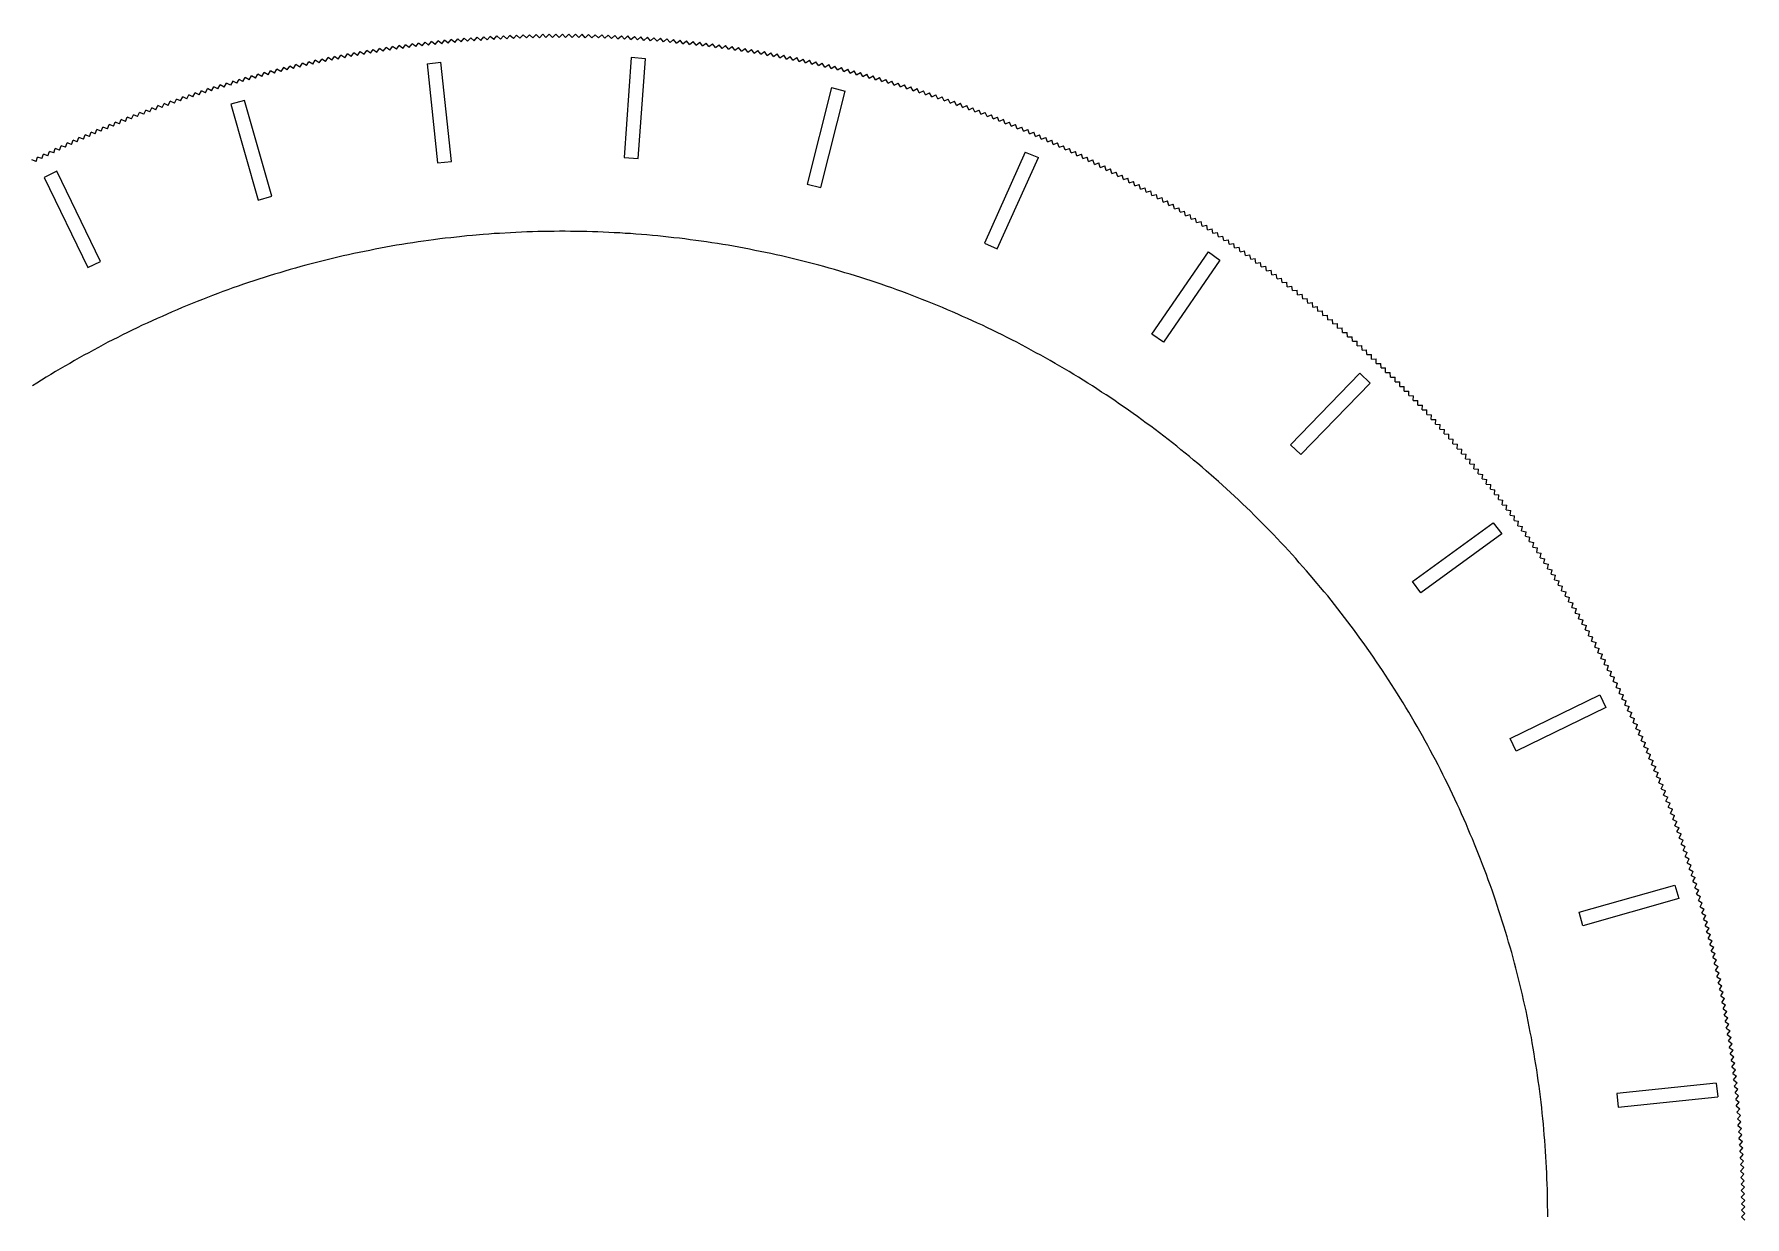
# Model space of a CAD drawing. Extents: x -761 to 761, y -265 to 265.
# Drawn here: x -80.7 to 41.1, y -180.6 to -96.4 of the extents above; entities that cross this region are included whole.
import ezdxf

# ---------------------------------------------------------------- set-up
doc = ezdxf.new("R2010")
doc.units = 0
doc.header["$MEASUREMENT"] = 0
doc.layers.get('0').update_dxf_attribs({"linetype": 'CONTINUOUS'})

msp = doc.modelspace()

# ---------------------------------------------------------------- linework, layer by layer
for p, q in [((-56.76, -97.73), (-56.57, -97.46)), ((-56.57, -97.46), (-56.31, -97.65)), ((-56.31, -97.65), (-56.11, -97.38)), ((-55.85, -97.58), (-56.11, -97.38)), ((-55.85, -97.58), (-55.65, -97.31)), ((-55.39, -97.51), (-55.65, -97.31)), ((-55.39, -97.51), (-55.19, -97.25)), ((-54.92, -97.44), (-55.19, -97.25)), ((-54.92, -97.44), (-54.73, -97.18)), ((-54.46, -97.38), (-54.73, -97.18)), ((-54.46, -97.38), (-54.26, -97.12)), ((-54, -97.32), (-54.26, -97.12)), ((-54.26, -97.12), (-54.26, -97.12)), ((-54, -97.32), (-53.8, -97.06)), ((-53.54, -97.26), (-53.8, -97.06)), ((-53.54, -97.26), (-53.34, -97)), ((-53.08, -97.2), (-53.34, -97)), ((-53.08, -97.2), (-52.87, -96.94)), ((-52.62, -97.15), (-52.87, -96.94)), ((-52.62, -97.15), (-52.41, -96.89)), ((-52.15, -97.1), (-52.41, -96.89)), ((-52.15, -97.1), (-51.95, -96.84)), ((-51.69, -97.05), (-51.95, -96.84)), ((-51.69, -97.05), (-51.48, -96.79)), ((-51.23, -97), (-51.48, -96.79)), ((-51.23, -97), (-51.02, -96.75)), ((-50.76, -96.96), (-51.02, -96.75)), ((-50.76, -96.96), (-50.55, -96.7)), ((-50.3, -96.92), (-50.55, -96.7)), ((-50.3, -96.92), (-50.09, -96.66)), ((-49.84, -96.88), (-50.09, -96.66)), ((-49.84, -96.88), (-49.62, -96.63)), ((-49.37, -96.84), (-49.62, -96.63)), ((-49.37, -96.84), (-49.16, -96.59)), ((-48.91, -96.81), (-49.16, -96.59)), ((-48.91, -96.81), (-48.69, -96.56)), ((-48.44, -96.78), (-48.69, -96.56)), ((-48.44, -96.78), (-48.23, -96.53)), ((-47.98, -96.75), (-48.23, -96.53)), ((-47.98, -96.75), (-47.76, -96.5)), ((-47.51, -96.72), (-47.76, -96.5)), ((-47.51, -96.72), (-47.29, -96.48)), ((-47.05, -96.7), (-47.29, -96.48)), ((-47.05, -96.7), (-46.83, -96.46)), ((-46.58, -96.68), (-46.83, -96.46)), ((-46.36, -96.44), (-46.58, -96.68)), ((-46.12, -96.66), (-46.36, -96.44)), ((-46.12, -96.66), (-45.89, -96.42)), ((-45.89, -96.42), (-45.65, -96.64)), ((-45.43, -96.41), (-45.65, -96.64)), ((-45.19, -96.63), (-45.43, -96.41)), ((-45.19, -96.63), (-44.96, -96.39)), ((-44.72, -96.62), (-44.96, -96.39)), ((-44.72, -96.62), (-44.49, -96.38)), ((-44.26, -96.61), (-44.49, -96.38)), ((-44.26, -96.61), (-44.03, -96.38)), ((-43.79, -96.61), (-44.03, -96.38)), ((-43.79, -96.61), (-43.56, -96.37)), ((-43.56, -96.37), (-43.33, -96.61)), ((-43.33, -96.61), (-43.09, -96.37)), ((-42.86, -96.61), (-43.09, -96.37)), ((-42.86, -96.61), (-42.63, -96.37)), ((-42.39, -96.61), (-42.63, -96.37)), ((-42.39, -96.61), (-42.16, -96.38)), ((-41.93, -96.61), (-42.16, -96.38)), ((-41.93, -96.61), (-41.69, -96.38)), ((-41.46, -96.62), (-41.69, -96.38)), ((-41.46, -96.62), (-41.23, -96.39)), ((-41, -96.63), (-41.23, -96.39)), ((-41, -96.63), (-40.76, -96.41)), ((-40.53, -96.64), (-40.76, -96.41)), ((-40.53, -96.64), (-40.29, -96.42)), ((-40.07, -96.66), (-40.29, -96.42)), ((-40.07, -96.66), (-39.83, -96.44)), ((-39.6, -96.68), (-39.83, -96.44)), ((-39.6, -96.68), (-39.36, -96.46)), ((-39.14, -96.7), (-39.36, -96.46)), ((-39.14, -96.7), (-38.89, -96.48)), ((-38.67, -96.72), (-38.89, -96.48)), ((-38.67, -96.72), (-38.43, -96.5)), ((-38.21, -96.75), (-38.43, -96.5)), ((-38.21, -96.75), (-37.96, -96.53)), ((-37.74, -96.78), (-37.96, -96.53)), ((-37.74, -96.78), (-37.5, -96.56)), ((-37.28, -96.81), (-37.5, -96.56)), ((-37.28, -96.81), (-37.03, -96.59)), ((-36.82, -96.84), (-37.03, -96.59)), ((-36.82, -96.84), (-36.57, -96.63)), ((-36.35, -96.88), (-36.57, -96.63)), ((-36.35, -96.88), (-36.1, -96.66)), ((-35.89, -96.92), (-36.1, -96.66)), ((-35.89, -96.92), (-35.64, -96.7)), ((-35.42, -96.96), (-35.64, -96.7)), ((-35.42, -96.96), (-35.17, -96.75)), ((-34.96, -97), (-35.17, -96.75)), ((-34.96, -97), (-34.71, -96.79)), ((-34.5, -97.05), (-34.71, -96.79)), ((-34.5, -97.05), (-34.24, -96.84)), ((-34.03, -97.1), (-34.24, -96.84)), ((-34.03, -97.1), (-33.78, -96.89)), ((-33.57, -97.15), (-33.78, -96.89)), ((-33.57, -97.15), (-33.31, -96.94)), ((-33.11, -97.2), (-33.31, -96.94)), ((-33.11, -97.2), (-32.85, -97)), ((-32.65, -97.26), (-32.85, -97)), ((-32.65, -97.26), (-32.39, -97.06)), ((-32.19, -97.32), (-32.39, -97.06)), ((-32.19, -97.32), (-31.92, -97.12)), ((-31.72, -97.38), (-31.92, -97.12)), ((-31.72, -97.38), (-31.46, -97.18)), ((-31.26, -97.44), (-31.46, -97.18)), ((-31.26, -97.44), (-31, -97.25)), ((-30.8, -97.51), (-31, -97.25)), ((-30.8, -97.51), (-30.54, -97.31)), ((-30.34, -97.58), (-30.54, -97.31)), ((-30.34, -97.58), (-30.08, -97.38)), ((-29.88, -97.65), (-30.08, -97.38)), ((-29.88, -97.65), (-29.62, -97.46)), ((-29.42, -97.73), (-29.62, -97.46)), ((-62.69, -98.92), (-62.52, -98.64)), ((-62.24, -98.82), (-62.52, -98.64)), ((-62.24, -98.82), (-62.07, -98.54)), ((-61.79, -98.71), (-62.07, -98.54)), ((-61.79, -98.71), (-61.61, -98.43)), ((-61.33, -98.61), (-61.61, -98.43)), ((-61.33, -98.61), (-61.16, -98.33)), ((-60.88, -98.51), (-61.16, -98.33)), ((-60.88, -98.51), (-60.7, -98.23)), ((-60.42, -98.41), (-60.7, -98.23)), ((-60.42, -98.41), (-60.24, -98.14)), ((-59.97, -98.32), (-60.24, -98.14)), ((-59.97, -98.32), (-59.79, -98.04)), ((-59.51, -98.23), (-59.79, -98.04)), ((-59.51, -98.23), (-59.33, -97.95)), ((-59.06, -98.14), (-59.33, -97.95)), ((-59.06, -98.14), (-58.87, -97.86)), ((-58.6, -98.05), (-58.87, -97.86)), ((-58.6, -98.05), (-58.41, -97.78)), ((-58.14, -97.96), (-58.41, -97.78)), ((-58.14, -97.96), (-57.95, -97.69)), ((-57.68, -97.88), (-57.95, -97.69)), ((-57.68, -97.88), (-57.49, -97.61)), ((-57.49, -97.61), (-57.22, -97.8)), ((-57.22, -97.8), (-57.03, -97.53)), ((-56.76, -97.73), (-57.03, -97.53)), ((-52.73, -98.49), (-51.74, -98.37)), ((-52.73, -98.49), (-51.99, -105.54)), ((-50.99, -105.44), (-51.74, -98.37)), ((-38.18, -98.02), (-38.68, -105.15)), ((-37.18, -98.12), (-38.18, -98.02)), ((-37.69, -105.22), (-37.18, -98.12)), ((-29.42, -97.73), (-29.16, -97.53)), ((-28.96, -97.8), (-29.16, -97.53)), ((-28.96, -97.8), (-28.7, -97.61)), ((-28.51, -97.88), (-28.7, -97.61)), ((-28.51, -97.88), (-28.24, -97.69)), ((-28.05, -97.96), (-28.24, -97.69)), ((-28.05, -97.96), (-27.78, -97.78)), ((-27.59, -98.05), (-27.78, -97.78)), ((-27.59, -98.05), (-27.32, -97.86)), ((-27.13, -98.14), (-27.32, -97.86)), ((-27.13, -98.14), (-26.86, -97.95)), ((-26.68, -98.23), (-26.86, -97.95)), ((-26.68, -98.23), (-26.4, -98.04)), ((-26.22, -98.32), (-26.4, -98.04)), ((-26.22, -98.32), (-25.94, -98.14)), ((-25.76, -98.41), (-25.94, -98.14)), ((-25.76, -98.41), (-25.49, -98.23)), ((-25.31, -98.51), (-25.49, -98.23)), ((-25.31, -98.51), (-25.03, -98.33)), ((-24.85, -98.61), (-25.03, -98.33)), ((-24.85, -98.61), (-24.58, -98.43)), ((-24.4, -98.71), (-24.58, -98.43)), ((-24.4, -98.71), (-24.12, -98.54)), ((-23.95, -98.82), (-24.12, -98.54)), ((-23.95, -98.82), (-23.67, -98.64)), ((-23.49, -98.92), (-23.67, -98.64)), ((-67.19, -100.14), (-67.03, -99.85)), ((-66.74, -100), (-67.03, -99.85)), ((-66.58, -99.71), (-66.74, -100)), ((-66.29, -99.87), (-66.58, -99.71)), ((-66.29, -99.87), (-66.13, -99.59)), ((-65.85, -99.75), (-66.13, -99.59)), ((-65.85, -99.75), (-65.69, -99.46)), ((-65.4, -99.62), (-65.69, -99.46)), ((-65.4, -99.62), (-65.24, -99.33)), ((-64.95, -99.5), (-65.24, -99.33)), ((-64.95, -99.5), (-64.78, -99.21)), ((-64.5, -99.38), (-64.78, -99.21)), ((-64.5, -99.38), (-64.33, -99.09)), ((-64.05, -99.26), (-64.33, -99.09)), ((-64.05, -99.26), (-63.88, -98.98)), ((-63.6, -99.15), (-63.88, -98.98)), ((-63.6, -99.15), (-63.43, -98.86)), ((-63.15, -99.03), (-63.43, -98.86)), ((-62.97, -98.75), (-63.15, -99.03)), ((-62.69, -98.92), (-62.97, -98.75)), ((-23.49, -98.92), (-23.21, -98.75)), ((-23.04, -99.03), (-23.21, -98.75)), ((-23.04, -99.03), (-22.76, -98.86)), ((-22.59, -99.15), (-22.76, -98.86)), ((-22.59, -99.15), (-22.31, -98.98)), ((-22.14, -99.26), (-22.31, -98.98)), ((-22.14, -99.26), (-21.86, -99.09)), ((-21.69, -99.38), (-21.86, -99.09)), ((-21.69, -99.38), (-21.4, -99.21)), ((-21.24, -99.5), (-21.4, -99.21)), ((-21.24, -99.5), (-20.95, -99.33)), ((-20.79, -99.62), (-20.95, -99.33)), ((-20.79, -99.62), (-20.5, -99.46)), ((-20.34, -99.75), (-20.5, -99.46)), ((-20.34, -99.75), (-20.05, -99.59)), ((-19.89, -99.87), (-20.05, -99.59)), ((-19.89, -99.87), (-19.61, -99.71)), ((-19.45, -100), (-19.61, -99.71)), ((-19.45, -100), (-19.16, -99.85)), ((-19, -100.13), (-19.16, -99.85)), ((-71.17, -101.44), (-71.03, -101.14)), ((-70.73, -101.28), (-71.03, -101.14)), ((-70.73, -101.28), (-70.59, -100.99)), ((-70.29, -101.13), (-70.59, -100.99)), ((-70.29, -101.13), (-70.14, -100.83)), ((-69.85, -100.98), (-70.14, -100.83)), ((-69.85, -100.98), (-69.7, -100.69)), ((-69.41, -100.83), (-69.7, -100.69)), ((-69.41, -100.83), (-69.26, -100.54)), ((-68.97, -100.69), (-69.26, -100.54)), ((-68.97, -100.69), (-68.81, -100.4)), ((-68.52, -100.55), (-68.81, -100.4)), ((-68.52, -100.55), (-68.37, -100.25)), ((-68.08, -100.41), (-68.37, -100.25)), ((-68.08, -100.41), (-67.92, -100.12)), ((-67.63, -100.27), (-67.92, -100.12)), ((-67.63, -100.27), (-67.48, -99.98)), ((-67.19, -100.14), (-67.48, -99.98)), ((-65.74, -101.1), (-66.71, -101.36)), ((-63.8, -107.92), (-65.74, -101.1)), ((-23.92, -100.18), (-25.65, -107.06)), ((-24.68, -107.3), (-22.95, -100.42)), ((-23.92, -100.18), (-22.95, -100.42)), ((-19, -100.13), (-18.71, -99.98)), ((-18.55, -100.27), (-18.71, -99.98)), ((-18.55, -100.27), (-18.26, -100.12)), ((-18.11, -100.41), (-18.26, -100.12)), ((-18.11, -100.41), (-17.82, -100.25)), ((-17.67, -100.55), (-17.82, -100.25)), ((-17.67, -100.55), (-17.37, -100.4)), ((-17.22, -100.69), (-17.37, -100.4)), ((-17.22, -100.69), (-16.93, -100.54)), ((-16.78, -100.83), (-16.93, -100.54)), ((-16.78, -100.83), (-16.49, -100.69)), ((-16.34, -100.98), (-16.49, -100.69)), ((-16.34, -100.98), (-16.04, -100.83)), ((-15.9, -101.13), (-16.04, -100.83)), ((-15.9, -101.13), (-15.6, -100.99)), ((-15.46, -101.28), (-15.6, -100.99)), ((-15.46, -101.28), (-15.16, -101.14)), ((-15.02, -101.44), (-15.16, -101.14)), ((-74.22, -102.58), (-74.09, -102.28)), ((-73.79, -102.41), (-74.09, -102.28)), ((-73.79, -102.41), (-73.65, -102.11)), ((-73.35, -102.24), (-73.65, -102.11)), ((-73.35, -102.24), (-73.22, -101.94)), ((-72.92, -102.08), (-73.22, -101.94)), ((-72.92, -102.08), (-72.78, -101.78)), ((-72.48, -101.91), (-72.78, -101.78)), ((-72.48, -101.91), (-72.34, -101.61)), ((-72.05, -101.75), (-72.34, -101.61)), ((-72.05, -101.75), (-71.91, -101.45)), ((-71.61, -101.59), (-71.91, -101.45)), ((-71.61, -101.59), (-71.47, -101.3)), ((-71.17, -101.44), (-71.47, -101.3)), ((-66.71, -101.36), (-64.76, -108.2)), ((-15.02, -101.44), (-14.72, -101.29)), ((-14.58, -101.59), (-14.72, -101.29)), ((-14.58, -101.59), (-14.28, -101.45)), ((-14.14, -101.75), (-14.28, -101.45)), ((-14.14, -101.75), (-13.84, -101.61)), ((-13.71, -101.91), (-13.84, -101.61)), ((-13.71, -101.91), (-13.41, -101.78)), ((-13.27, -102.08), (-13.41, -101.78)), ((-13.27, -102.08), (-12.97, -101.94)), ((-12.84, -102.24), (-12.97, -101.94)), ((-12.84, -102.24), (-12.53, -102.11)), ((-12.4, -102.41), (-12.53, -102.11)), ((-12.4, -102.41), (-12.1, -102.28)), ((-11.97, -102.58), (-12.1, -102.28)), ((-77.22, -103.85), (-77.1, -103.54)), ((-76.79, -103.66), (-77.1, -103.54)), ((-76.79, -103.66), (-76.67, -103.36)), ((-76.37, -103.48), (-76.67, -103.36)), ((-76.37, -103.48), (-76.25, -103.17)), ((-75.94, -103.29), (-76.25, -103.17)), ((-75.94, -103.29), (-75.82, -102.99)), ((-75.51, -103.11), (-75.82, -102.99)), ((-75.51, -103.11), (-75.39, -102.81)), ((-75.08, -102.93), (-75.39, -102.81)), ((-75.08, -102.93), (-74.95, -102.63)), ((-74.65, -102.76), (-74.95, -102.63)), ((-74.65, -102.76), (-74.52, -102.45)), ((-74.22, -102.58), (-74.52, -102.45)), ((-11.67, -102.45), (-11.97, -102.58)), ((-11.54, -102.76), (-11.67, -102.45)), ((-11.54, -102.76), (-11.23, -102.63)), ((-11.11, -102.93), (-11.23, -102.63)), ((-11.11, -102.93), (-10.8, -102.81)), ((-10.68, -103.11), (-10.8, -102.81)), ((-10.68, -103.11), (-10.37, -102.99)), ((-10.25, -103.29), (-10.37, -102.99)), ((-10.25, -103.29), (-9.94, -103.17)), ((-9.82, -103.48), (-9.94, -103.17)), ((-9.82, -103.48), (-9.51, -103.36)), ((-9.39, -103.66), (-9.51, -103.36)), ((-9.39, -103.66), (-9.09, -103.54)), ((-8.97, -103.85), (-9.09, -103.54)), ((-79.75, -105.03), (-79.64, -104.72)), ((-79.33, -104.82), (-79.64, -104.72)), ((-79.33, -104.82), (-79.22, -104.51)), ((-78.91, -104.63), (-79.22, -104.51)), ((-78.91, -104.63), (-78.8, -104.32)), ((-78.49, -104.43), (-78.8, -104.32)), ((-78.49, -104.43), (-78.38, -104.12)), ((-78.07, -104.23), (-78.38, -104.12)), ((-78.07, -104.23), (-77.95, -103.92)), ((-77.65, -104.04), (-77.95, -103.92)), ((-77.65, -104.04), (-77.53, -103.73)), ((-77.22, -103.85), (-77.53, -103.73)), ((-10.11, -104.78), (-13.02, -111.25)), ((-10.11, -104.78), (-9.18, -105.16)), ((-8.97, -103.85), (-8.66, -103.73)), ((-8.54, -104.04), (-8.66, -103.73)), ((-8.54, -104.04), (-8.23, -103.92)), ((-8.12, -104.23), (-8.23, -103.92)), ((-8.12, -104.23), (-7.81, -104.12)), ((-7.7, -104.43), (-7.81, -104.12)), ((-7.7, -104.43), (-7.39, -104.32)), ((-7.27, -104.62), (-7.39, -104.32)), ((-7.27, -104.62), (-6.96, -104.51)), ((-6.85, -104.82), (-6.96, -104.51)), ((-6.85, -104.82), (-6.54, -104.72)), ((-6.43, -105.03), (-6.54, -104.72)), ((-80.59, -105.44), (-80.9, -105.33)), ((-80.59, -105.44), (-80.48, -105.13)), ((-80.17, -105.23), (-80.48, -105.13)), ((-80.17, -105.23), (-80.06, -104.92)), ((-79.75, -105.03), (-80.06, -104.92)), ((-51.99, -105.54), (-50.99, -105.44)), ((-38.68, -105.15), (-37.69, -105.22)), ((-12.11, -111.66), (-9.18, -105.16)), ((-6.43, -105.03), (-6.12, -104.92)), ((-6.02, -105.23), (-6.12, -104.92)), ((-6.02, -105.23), (-5.7, -105.13)), ((-5.6, -105.44), (-5.7, -105.13)), ((-5.6, -105.44), (-5.29, -105.33)), ((-5.18, -105.65), (-5.29, -105.33)), ((-5.18, -105.65), (-4.87, -105.54)), ((-4.77, -105.86), (-4.87, -105.54)), ((-4.77, -105.86), (-4.45, -105.76)), ((-4.35, -106.07), (-4.45, -105.76)), ((-4.35, -106.07), (-4.04, -105.97)), ((-3.94, -106.29), (-4.04, -105.97)), ((-79.1, -106.14), (-80, -106.57)), ((-80, -106.57), (-76.89, -112.99)), ((-75.99, -112.56), (-79.1, -106.14)), ((-25.65, -107.06), (-24.68, -107.3)), ((-3.94, -106.29), (-3.63, -106.19)), ((-3.53, -106.5), (-3.63, -106.19)), ((-3.53, -106.5), (-3.22, -106.41)), ((-3.12, -106.73), (-3.22, -106.41)), ((-3.12, -106.73), (-2.81, -106.63)), ((-2.71, -106.95), (-2.81, -106.63)), ((-2.71, -106.95), (-2.4, -106.86)), ((-2.3, -107.17), (-2.4, -106.86)), ((-2.3, -107.17), (-1.99, -107.08)), ((-1.9, -107.4), (-1.99, -107.08)), ((-64.76, -108.2), (-63.8, -107.92)), ((-1.9, -107.4), (-1.58, -107.31)), ((-1.49, -107.63), (-1.58, -107.31)), ((-1.49, -107.63), (-1.18, -107.54)), ((-1.09, -107.86), (-1.18, -107.54)), ((-1.09, -107.86), (-0.77, -107.78)), ((-0.69, -108.09), (-0.77, -107.78)), ((-0.69, -108.09), (-0.37, -108.01)), ((-0.29, -108.33), (-0.37, -108.01)), ((-0.29, -108.33), (0.03, -108.25)), ((0.11, -108.57), (0.03, -108.25)), ((0.11, -108.57), (0.43, -108.49)), ((0.51, -108.81), (0.43, -108.49)), ((0.51, -108.81), (0.83, -108.73)), ((0.91, -109.05), (0.83, -108.73)), ((0.91, -109.05), (1.23, -108.98)), ((1.31, -109.3), (1.23, -108.98)), ((1.31, -109.3), (1.63, -109.22)), ((1.7, -109.54), (1.63, -109.22)), ((1.7, -109.54), (2.02, -109.47)), ((2.09, -109.79), (2.02, -109.47)), ((-51.05, -110.87), (-51.44, -110.91)), ((-50.43, -110.8), (-51.05, -110.87)), ((-49.89, -110.74), (-50.43, -110.8)), ((-49.5, -110.71), (-49.89, -110.74)), ((-48.73, -110.64), (-49.5, -110.71)), ((-48.34, -110.61), (-48.73, -110.64)), ((-47.95, -110.58), (-48.34, -110.61)), ((-47.57, -110.56), (-47.95, -110.58)), ((-46.79, -110.51), (-47.57, -110.56)), ((-46.4, -110.49), (-46.79, -110.51)), ((-46.01, -110.47), (-46.4, -110.49)), ((-45.62, -110.46), (-46.01, -110.47)), ((-45.23, -110.45), (-45.62, -110.46)), ((-44.84, -110.43), (-45.23, -110.45)), ((-44.46, -110.43), (-44.84, -110.43)), ((-44.07, -110.42), (-44.46, -110.43)), ((-43.68, -110.42), (-44.07, -110.42)), ((-43.29, -110.41), (-43.68, -110.42)), ((-42.9, -110.41), (-43.29, -110.41)), ((-42.51, -110.42), (-42.9, -110.41)), ((-42.12, -110.42), (-42.51, -110.42)), ((-41.73, -110.43), (-42.12, -110.42)), ((-41.34, -110.43), (-41.73, -110.43)), ((-40.95, -110.45), (-41.34, -110.43)), ((-40.57, -110.46), (-40.95, -110.45)), ((-40.18, -110.47), (-40.57, -110.46)), ((-39.79, -110.49), (-40.18, -110.47)), ((-39.4, -110.51), (-39.79, -110.49)), ((-39.01, -110.53), (-39.4, -110.51)), ((-38.62, -110.56), (-39.01, -110.53)), ((-38.24, -110.58), (-38.62, -110.56)), ((-37.85, -110.61), (-38.24, -110.58)), ((-37.46, -110.64), (-37.85, -110.61)), ((-37.07, -110.67), (-37.46, -110.64)), ((-36.68, -110.71), (-37.07, -110.67)), ((-36.3, -110.74), (-36.68, -110.71)), ((-35.91, -110.78), (-36.3, -110.74)), ((-35.52, -110.82), (-35.91, -110.78)), ((-35.14, -110.87), (-35.52, -110.82)), ((-34.75, -110.91), (-35.14, -110.87)), ((2.09, -109.79), (2.41, -109.72)), ((2.48, -110.04), (2.41, -109.72)), ((2.48, -110.04), (2.81, -109.98)), ((2.87, -110.3), (2.81, -109.98)), ((2.87, -110.3), (3.2, -110.23)), ((3.26, -110.55), (3.2, -110.23)), ((3.26, -110.55), (3.59, -110.49)), ((3.65, -110.81), (3.59, -110.49)), ((3.65, -110.81), (3.97, -110.75)), ((4.04, -111.07), (3.97, -110.75)), ((-58.34, -112.09), (-58.72, -112.17)), ((-57.96, -112), (-58.34, -112.09)), ((-57.58, -111.92), (-57.96, -112)), ((-56.81, -111.77), (-57.58, -111.92)), ((-56.43, -111.69), (-56.81, -111.77)), ((-56.05, -111.62), (-56.43, -111.69)), ((-55.67, -111.55), (-56.05, -111.62)), ((-55.28, -111.48), (-55.67, -111.55)), ((-54.9, -111.41), (-55.28, -111.48)), ((-54.52, -111.35), (-54.9, -111.41)), ((-54.13, -111.29), (-54.52, -111.35)), ((-53.75, -111.23), (-54.13, -111.29)), ((-53.37, -111.17), (-53.75, -111.23)), ((-52.98, -111.11), (-53.37, -111.17)), ((-52.28, -111.02), (-52.98, -111.11)), ((-51.82, -110.96), (-52.28, -111.02)), ((-51.44, -110.91), (-51.82, -110.96)), ((-34.36, -110.96), (-34.75, -110.91)), ((-33.98, -111.01), (-34.36, -110.96)), ((-33.59, -111.06), (-33.98, -111.01)), ((-33.21, -111.11), (-33.59, -111.06)), ((-32.82, -111.17), (-33.21, -111.11)), ((-32.44, -111.23), (-32.82, -111.17)), ((-32.05, -111.29), (-32.44, -111.23)), ((-31.67, -111.35), (-32.05, -111.29)), ((-31.29, -111.41), (-31.67, -111.35)), ((-30.9, -111.48), (-31.29, -111.41)), ((-30.52, -111.55), (-30.9, -111.48)), ((-30.14, -111.62), (-30.52, -111.55)), ((-29.76, -111.69), (-30.14, -111.62)), ((-29.37, -111.77), (-29.76, -111.69)), ((-28.99, -111.84), (-29.37, -111.77)), ((-28.61, -111.92), (-28.99, -111.84)), ((-28.23, -112), (-28.61, -111.92)), ((-27.85, -112.09), (-28.23, -112)), ((-27.47, -112.17), (-27.85, -112.09)), ((-13.02, -111.25), (-12.11, -111.66)), ((-1.1, -117.74), (2.93, -111.88)), ((2.93, -111.88), (3.74, -112.46)), ((4.04, -111.07), (4.36, -111.01)), ((4.42, -111.33), (4.36, -111.01)), ((4.42, -111.33), (4.75, -111.27)), ((4.8, -111.6), (4.75, -111.27)), ((4.8, -111.6), (5.13, -111.54)), ((5.19, -111.87), (5.13, -111.54)), ((5.19, -111.87), (5.51, -111.81)), ((5.57, -112.13), (5.51, -111.81)), ((5.57, -112.13), (5.89, -112.08)), ((5.95, -112.4), (5.89, -112.08)), ((-76.89, -112.99), (-75.99, -112.56)), ((-62.86, -113.25), (-63.23, -113.36)), ((-62.48, -113.14), (-62.86, -113.25)), ((-62.11, -113.04), (-62.48, -113.14)), ((-61.73, -112.93), (-62.11, -113.04)), ((-61.36, -112.83), (-61.73, -112.93)), ((-60.6, -112.63), (-61.36, -112.83)), ((-60.23, -112.54), (-60.6, -112.63)), ((-59.47, -112.35), (-60.23, -112.54)), ((-59.09, -112.26), (-59.47, -112.35)), ((-58.72, -112.17), (-59.09, -112.26)), ((-27.09, -112.26), (-27.47, -112.17)), ((-26.72, -112.35), (-27.09, -112.26)), ((-26.34, -112.44), (-26.72, -112.35)), ((-25.96, -112.54), (-26.34, -112.44)), ((-25.58, -112.63), (-25.96, -112.54)), ((-25.21, -112.73), (-25.58, -112.63)), ((-24.83, -112.83), (-25.21, -112.73)), ((-24.46, -112.93), (-24.83, -112.83)), ((-24.08, -113.04), (-24.46, -112.93)), ((-23.71, -113.14), (-24.08, -113.04)), ((-23.33, -113.25), (-23.71, -113.14)), ((-22.96, -113.36), (-23.33, -113.25)), ((3.74, -112.46), (-0.27, -118.3)), ((5.95, -112.4), (6.27, -112.35)), ((6.32, -112.68), (6.27, -112.35)), ((6.32, -112.68), (6.65, -112.63)), ((6.7, -112.95), (6.65, -112.63)), ((6.7, -112.95), (7.02, -112.9)), ((7.07, -113.23), (7.02, -112.9)), ((7.07, -113.23), (7.4, -113.18)), ((7.44, -113.51), (7.4, -113.18)), ((-66.56, -114.45), (-66.92, -114.58)), ((-66.19, -114.32), (-66.56, -114.45)), ((-65.82, -114.19), (-66.19, -114.32)), ((-65.45, -114.07), (-65.82, -114.19)), ((-65.08, -113.95), (-65.45, -114.07)), ((-64.71, -113.82), (-65.08, -113.95)), ((-64.34, -113.71), (-64.71, -113.82)), ((-63.97, -113.59), (-64.34, -113.71)), ((-63.6, -113.47), (-63.97, -113.59)), ((-63.23, -113.36), (-63.6, -113.47)), ((-22.59, -113.47), (-22.96, -113.36)), ((-22.22, -113.59), (-22.59, -113.47)), ((-21.84, -113.71), (-22.22, -113.59)), ((-21.47, -113.82), (-21.84, -113.71)), ((-21.1, -113.95), (-21.47, -113.82)), ((-20.74, -114.07), (-21.1, -113.95)), ((-20.37, -114.19), (-20.74, -114.07)), ((-20, -114.32), (-20.37, -114.19)), ((-19.63, -114.45), (-20, -114.32)), ((-19.27, -114.58), (-19.63, -114.45)), ((7.44, -113.51), (7.77, -113.46)), ((7.82, -113.79), (7.77, -113.46)), ((7.82, -113.79), (8.14, -113.75)), ((8.19, -114.07), (8.14, -113.75)), ((8.19, -114.07), (8.51, -114.03)), ((8.55, -114.36), (8.51, -114.03)), ((8.55, -114.36), (8.88, -114.32)), ((8.92, -114.64), (8.88, -114.32)), ((-69.82, -115.7), (-70.18, -115.85)), ((-69.46, -115.55), (-69.82, -115.7)), ((-69.1, -115.41), (-69.46, -115.55)), ((-68.74, -115.27), (-69.1, -115.41)), ((-68.38, -115.12), (-68.74, -115.27)), ((-68.02, -114.99), (-68.38, -115.12)), ((-67.65, -114.85), (-68.02, -114.99)), ((-67.29, -114.71), (-67.65, -114.85)), ((-66.92, -114.58), (-67.29, -114.71)), ((-18.9, -114.71), (-19.27, -114.58)), ((-18.54, -114.85), (-18.9, -114.71)), ((-18.17, -114.99), (-18.54, -114.85)), ((-17.81, -115.12), (-18.17, -114.99)), ((-17.45, -115.27), (-17.81, -115.12)), ((-17.08, -115.41), (-17.45, -115.27)), ((-16.72, -115.55), (-17.08, -115.41)), ((-16.36, -115.7), (-16.72, -115.55)), ((-16, -115.85), (-16.36, -115.7)), ((8.92, -114.64), (9.25, -114.61)), ((9.28, -114.93), (9.25, -114.61)), ((9.28, -114.93), (9.61, -114.9)), ((9.65, -115.22), (9.61, -114.9)), ((9.65, -115.22), (9.97, -115.19)), ((10.01, -115.52), (9.97, -115.19)), ((10.01, -115.52), (10.34, -115.49)), ((10.37, -115.81), (10.34, -115.49)), ((-72.67, -116.95), (-73.03, -117.11)), ((-72.32, -116.79), (-72.67, -116.95)), ((-71.97, -116.63), (-72.32, -116.79)), ((-71.61, -116.47), (-71.97, -116.63)), ((-71.26, -116.31), (-71.61, -116.47)), ((-70.9, -116.15), (-71.26, -116.31)), ((-70.54, -116), (-70.9, -116.15)), ((-70.18, -115.85), (-70.54, -116)), ((-15.65, -116), (-16, -115.85)), ((-15.29, -116.15), (-15.65, -116)), ((-14.93, -116.31), (-15.29, -116.15)), ((-14.58, -116.47), (-14.93, -116.31)), ((-14.22, -116.63), (-14.58, -116.47)), ((-13.87, -116.79), (-14.22, -116.63)), ((-13.51, -116.95), (-13.87, -116.79)), ((-13.16, -117.11), (-13.51, -116.95)), ((10.37, -115.81), (10.7, -115.78)), ((10.73, -116.11), (10.7, -115.78)), ((10.73, -116.11), (11.05, -116.08)), ((11.08, -116.41), (11.05, -116.08)), ((11.08, -116.41), (11.41, -116.38)), ((11.44, -116.71), (11.41, -116.38)), ((11.44, -116.71), (11.77, -116.69)), ((11.79, -117.01), (11.77, -116.69)), ((11.79, -117.01), (12.12, -116.99)), ((12.14, -117.32), (12.12, -116.99)), ((-75.12, -118.14), (-75.47, -118.32)), ((-74.77, -117.97), (-75.12, -118.14)), ((-74.43, -117.79), (-74.77, -117.97)), ((-74.08, -117.62), (-74.43, -117.79)), ((-73.73, -117.45), (-74.08, -117.62)), ((-73.38, -117.28), (-73.73, -117.45)), ((-73.03, -117.11), (-73.38, -117.28)), ((-12.81, -117.28), (-13.16, -117.11)), ((-12.46, -117.45), (-12.81, -117.28)), ((-12.11, -117.62), (-12.46, -117.45)), ((-11.76, -117.79), (-12.11, -117.62)), ((-11.41, -117.97), (-11.76, -117.79)), ((-11.07, -118.14), (-11.41, -117.97)), ((-10.72, -118.32), (-11.07, -118.14)), ((-0.27, -118.3), (-1.1, -117.74)), ((12.14, -117.32), (12.47, -117.3)), ((12.49, -117.63), (12.47, -117.3)), ((12.49, -117.63), (12.82, -117.61)), ((12.84, -117.93), (12.82, -117.61)), ((12.84, -117.93), (13.17, -117.92)), ((13.19, -118.25), (13.17, -117.92)), ((-77.18, -119.24), (-77.52, -119.43)), ((-76.84, -119.06), (-77.18, -119.24)), ((-76.5, -118.87), (-76.84, -119.06)), ((-76.15, -118.69), (-76.5, -118.87)), ((-75.81, -118.5), (-76.15, -118.69)), ((-75.47, -118.32), (-75.81, -118.5)), ((-10.38, -118.5), (-10.72, -118.32)), ((-10.03, -118.69), (-10.38, -118.5)), ((-9.69, -118.87), (-10.03, -118.69)), ((-9.35, -119.06), (-9.69, -118.87)), ((-9.01, -119.24), (-9.35, -119.06)), ((-8.67, -119.43), (-9.01, -119.24)), ((13.19, -118.25), (13.52, -118.23)), ((13.53, -118.56), (13.52, -118.23)), ((13.53, -118.56), (13.86, -118.54)), ((13.88, -118.87), (13.86, -118.54)), ((13.88, -118.87), (14.2, -118.86)), ((14.22, -119.19), (14.2, -118.86)), ((14.22, -119.19), (14.55, -119.18)), ((14.56, -119.51), (14.55, -119.18)), ((-79.53, -120.61), (-79.87, -120.81)), ((-79.2, -120.41), (-79.53, -120.61)), ((-78.87, -120.21), (-79.2, -120.41)), ((-78.53, -120.01), (-78.87, -120.21)), ((-78.19, -119.82), (-78.53, -120.01)), ((-77.86, -119.62), (-78.19, -119.82)), ((-77.52, -119.43), (-77.86, -119.62)), ((-8.33, -119.62), (-8.67, -119.43)), ((-7.99, -119.82), (-8.33, -119.62)), ((-7.66, -120.01), (-7.99, -119.82)), ((-7.32, -120.21), (-7.66, -120.01)), ((-6.99, -120.41), (-7.32, -120.21)), ((-6.65, -120.61), (-6.99, -120.41)), ((-6.32, -120.81), (-6.65, -120.61)), ((8.79, -125.63), (13.73, -120.53)), ((13.73, -120.53), (14.45, -121.22)), ((14.56, -119.51), (14.89, -119.5)), ((14.89, -119.83), (14.89, -119.5)), ((14.89, -119.83), (15.22, -119.82)), ((15.23, -120.15), (15.22, -119.82)), ((15.23, -120.15), (15.56, -120.15)), ((15.56, -120.48), (15.56, -120.15)), ((15.56, -120.48), (15.89, -120.47)), ((15.9, -120.8), (15.89, -120.47)), ((-80.53, -121.23), (-80.85, -121.43)), ((-80.2, -121.02), (-80.53, -121.23)), ((-79.87, -120.81), (-80.2, -121.02)), ((-5.99, -121.02), (-6.32, -120.81)), ((-5.66, -121.22), (-5.99, -121.02)), ((-5.33, -121.43), (-5.66, -121.22)), ((-5.01, -121.64), (-5.33, -121.43)), ((-4.68, -121.86), (-5.01, -121.64)), ((-4.36, -122.07), (-4.68, -121.86)), ((14.45, -121.22), (9.51, -126.32)), ((15.9, -120.8), (16.23, -120.8)), ((16.23, -121.13), (16.23, -120.8)), ((16.23, -121.13), (16.56, -121.13)), ((16.56, -121.46), (16.56, -121.13)), ((16.56, -121.46), (16.88, -121.46)), ((16.88, -121.79), (16.88, -121.46)), ((16.88, -121.79), (17.21, -121.79)), ((17.21, -122.12), (17.21, -121.79)), ((-4.03, -122.28), (-4.36, -122.07)), ((-3.71, -122.5), (-4.03, -122.28)), ((-3.39, -122.72), (-3.71, -122.5)), ((-3.07, -122.94), (-3.39, -122.72)), ((-2.75, -123.16), (-3.07, -122.94)), ((17.21, -122.12), (17.54, -122.13)), ((17.53, -122.46), (17.54, -122.13)), ((17.53, -122.46), (17.86, -122.47)), ((17.85, -122.79), (17.86, -122.47)), ((17.85, -122.79), (18.18, -122.8)), ((18.17, -123.13), (18.18, -122.8)), ((-2.43, -123.39), (-2.75, -123.16)), ((-2.11, -123.61), (-2.43, -123.39)), ((-1.8, -123.84), (-2.11, -123.61)), ((-1.49, -124.07), (-1.8, -123.84)), ((-1.17, -124.3), (-1.49, -124.07)), ((-0.86, -124.54), (-1.17, -124.3)), ((18.17, -123.13), (18.5, -123.14)), ((18.49, -123.47), (18.5, -123.14)), ((18.49, -123.47), (18.82, -123.49)), ((18.8, -123.82), (18.82, -123.49)), ((18.8, -123.82), (19.13, -123.83)), ((19.12, -124.16), (19.13, -123.83)), ((19.12, -124.16), (19.45, -124.18)), ((19.43, -124.51), (19.45, -124.18)), ((-0.55, -124.77), (-0.86, -124.54)), ((-0.24, -125.01), (-0.55, -124.77)), ((0.06, -125.25), (-0.24, -125.01)), ((0.37, -125.49), (0.06, -125.25)), ((0.68, -125.73), (0.37, -125.49)), ((19.43, -124.51), (19.76, -124.52)), ((19.74, -124.85), (19.76, -124.52)), ((19.74, -124.85), (20.07, -124.87)), ((20.05, -125.2), (20.07, -124.87)), ((20.05, -125.2), (20.38, -125.22)), ((20.35, -125.55), (20.38, -125.22)), ((0.98, -125.97), (0.68, -125.73)), ((1.28, -126.22), (0.98, -125.97)), ((1.58, -126.46), (1.28, -126.22)), ((1.88, -126.71), (1.58, -126.46)), ((2.18, -126.96), (1.88, -126.71)), ((9.51, -126.32), (8.79, -125.63)), ((20.35, -125.55), (20.68, -125.58)), ((20.66, -125.9), (20.68, -125.58)), ((20.66, -125.9), (20.99, -125.93)), ((20.96, -126.26), (20.99, -125.93)), ((20.96, -126.26), (21.29, -126.29)), ((21.26, -126.61), (21.29, -126.29)), ((21.26, -126.61), (21.59, -126.64)), ((21.56, -126.97), (21.59, -126.64)), ((2.48, -127.21), (2.18, -126.96)), ((2.77, -127.47), (2.48, -127.21)), ((3.33, -127.96), (2.77, -127.47)), ((3.65, -128.24), (3.33, -127.96)), ((21.56, -126.97), (21.89, -127)), ((21.85, -127.33), (21.89, -127)), ((21.85, -127.33), (22.18, -127.36)), ((22.15, -127.69), (22.18, -127.36)), ((22.15, -127.69), (22.48, -127.73)), ((22.44, -128.05), (22.48, -127.73)), ((3.94, -128.5), (3.65, -128.24)), ((4.22, -128.75), (3.94, -128.5)), ((4.51, -129.02), (4.22, -128.75)), ((4.8, -129.29), (4.51, -129.02)), ((22.44, -128.05), (22.77, -128.09)), ((22.73, -128.42), (22.77, -128.09)), ((22.73, -128.42), (23.06, -128.46)), ((23.02, -128.78), (23.06, -128.46)), ((23.02, -128.78), (23.35, -128.82)), ((23.31, -129.15), (23.35, -128.82)), ((23.31, -129.15), (23.63, -129.19)), ((5.08, -129.55), (4.8, -129.29)), ((5.36, -129.82), (5.08, -129.55)), ((5.64, -130.09), (5.36, -129.82)), ((5.92, -130.36), (5.64, -130.09)), ((6.2, -130.63), (5.92, -130.36)), ((23.59, -129.52), (23.63, -129.19)), ((23.59, -129.52), (23.92, -129.56)), ((23.87, -129.89), (23.92, -129.56)), ((23.87, -129.89), (24.2, -129.93)), ((24.15, -130.26), (24.2, -129.93)), ((24.15, -130.26), (24.48, -130.31)), ((24.43, -130.63), (24.48, -130.31)), ((6.48, -130.91), (6.2, -130.63)), ((6.75, -131.18), (6.48, -130.91)), ((7.02, -131.46), (6.75, -131.18)), ((7.3, -131.74), (7.02, -131.46)), ((17.48, -135.36), (23.23, -131.18)), ((23.23, -131.18), (23.84, -131.97)), ((24.43, -130.63), (24.75, -130.68)), ((24.71, -131.01), (24.75, -130.68)), ((24.71, -131.01), (25.03, -131.06)), ((24.98, -131.39), (25.03, -131.06)), ((24.98, -131.39), (25.3, -131.44)), ((25.25, -131.76), (25.3, -131.44)), ((7.57, -132.02), (7.3, -131.74)), ((7.83, -132.3), (7.57, -132.02)), ((8.1, -132.58), (7.83, -132.3)), ((8.37, -132.87), (8.1, -132.58)), ((23.84, -131.97), (18.07, -136.17)), ((25.25, -131.76), (25.58, -131.82)), ((25.52, -132.14), (25.58, -131.82)), ((25.52, -132.14), (25.84, -132.2)), ((25.79, -132.52), (25.84, -132.2)), ((25.79, -132.52), (26.11, -132.58)), ((26.05, -132.91), (26.11, -132.58)), ((8.63, -133.15), (8.37, -132.87)), ((8.89, -133.44), (8.63, -133.15)), ((9.15, -133.73), (8.89, -133.44)), ((9.41, -134.02), (9.15, -133.73)), ((9.67, -134.31), (9.41, -134.02)), ((26.05, -132.91), (26.38, -132.97)), ((26.32, -133.29), (26.38, -132.97)), ((26.32, -133.29), (26.64, -133.35)), ((26.58, -133.68), (26.64, -133.35)), ((26.58, -133.68), (26.9, -133.74)), ((26.84, -134.06), (26.9, -133.74)), ((9.93, -134.6), (9.67, -134.31)), ((10.18, -134.9), (9.93, -134.6)), ((10.68, -135.49), (10.18, -134.9)), ((26.84, -134.06), (27.16, -134.13)), ((27.09, -134.45), (27.16, -134.13)), ((27.09, -134.45), (27.42, -134.52)), ((27.35, -134.84), (27.42, -134.52)), ((27.35, -134.84), (27.67, -134.91)), ((27.6, -135.23), (27.67, -134.91)), ((27.6, -135.23), (27.92, -135.3)), ((10.93, -135.79), (10.68, -135.49)), ((11.18, -136.09), (10.93, -135.79)), ((11.43, -136.39), (11.18, -136.09)), ((11.67, -136.69), (11.43, -136.39)), ((18.07, -136.17), (17.48, -135.36)), ((27.85, -135.62), (27.92, -135.3)), ((27.85, -135.62), (28.17, -135.7)), ((28.1, -136.02), (28.17, -135.7)), ((28.1, -136.02), (28.42, -136.09)), ((28.35, -136.41), (28.42, -136.09)), ((28.35, -136.41), (28.67, -136.49)), ((28.59, -136.81), (28.67, -136.49)), ((11.91, -137), (11.67, -136.69)), ((12.15, -137.3), (11.91, -137)), ((12.39, -137.61), (12.15, -137.3)), ((12.63, -137.92), (12.39, -137.61)), ((28.59, -136.81), (28.91, -136.89)), ((28.83, -137.21), (28.91, -136.89)), ((28.83, -137.21), (29.15, -137.29)), ((29.07, -137.61), (29.15, -137.29)), ((29.07, -137.61), (29.39, -137.69)), ((29.31, -138.01), (29.39, -137.69)), ((12.87, -138.23), (12.63, -137.92)), ((13.1, -138.54), (12.87, -138.23)), ((13.33, -138.85), (13.1, -138.54)), ((13.56, -139.16), (13.33, -138.85)), ((29.31, -138.01), (29.63, -138.09)), ((29.54, -138.41), (29.63, -138.09)), ((29.54, -138.41), (29.86, -138.49)), ((29.77, -138.81), (29.86, -138.49)), ((29.77, -138.81), (30.09, -138.9)), ((30.01, -139.22), (30.09, -138.9)), ((13.79, -139.48), (13.56, -139.16)), ((14.02, -139.79), (13.79, -139.48)), ((14.24, -140.11), (14.02, -139.79)), ((14.47, -140.43), (14.24, -140.11)), ((30.01, -139.22), (30.32, -139.3)), ((30.23, -139.62), (30.32, -139.3)), ((30.23, -139.62), (30.55, -139.71)), ((30.46, -140.03), (30.55, -139.71)), ((30.46, -140.03), (30.78, -140.12)), ((30.68, -140.44), (30.78, -140.12)), ((14.69, -140.75), (14.47, -140.43)), ((14.91, -141.07), (14.69, -140.75)), ((15.13, -141.39), (14.91, -141.07)), ((30.68, -140.44), (31, -140.53)), ((30.9, -140.85), (31, -140.53)), ((30.9, -140.85), (31.22, -140.94)), ((31.12, -141.26), (31.22, -140.94)), ((31.12, -141.26), (31.44, -141.35)), ((31.34, -141.67), (31.44, -141.35)), ((15.34, -141.71), (15.13, -141.39)), ((15.56, -142.04), (15.34, -141.71)), ((15.77, -142.36), (15.56, -142.04)), ((15.98, -142.69), (15.77, -142.36)), ((31.34, -141.67), (31.65, -141.77)), ((31.56, -142.08), (31.65, -141.77)), ((31.56, -142.08), (31.87, -142.18)), ((31.77, -142.49), (31.87, -142.18)), ((31.77, -142.49), (32.08, -142.6)), ((16.19, -143.02), (15.98, -142.69)), ((16.4, -143.35), (16.19, -143.02)), ((16.6, -143.68), (16.4, -143.35)), ((16.81, -144.01), (16.6, -143.68)), ((24.42, -146.55), (30.81, -143.44)), ((30.81, -143.44), (31.24, -144.34)), ((31.98, -142.91), (32.08, -142.6)), ((31.98, -142.91), (32.29, -143.01)), ((32.19, -143.33), (32.29, -143.01)), ((32.19, -143.33), (32.5, -143.43)), ((32.39, -143.75), (32.5, -143.43)), ((32.39, -143.75), (32.7, -143.85)), ((17.01, -144.34), (16.81, -144.01)), ((17.21, -144.67), (17.01, -144.34)), ((17.41, -145.01), (17.21, -144.67)), ((17.6, -145.34), (17.41, -145.01)), ((31.24, -144.34), (24.86, -147.45)), ((32.59, -144.16), (32.7, -143.85)), ((32.59, -144.16), (32.91, -144.27)), ((32.8, -144.58), (32.91, -144.27)), ((32.8, -144.58), (33.11, -144.69)), ((32.99, -145), (33.11, -144.69)), ((32.99, -145), (33.3, -145.12)), ((17.8, -145.68), (17.6, -145.34)), ((17.99, -146.02), (17.8, -145.68)), ((18.18, -146.36), (17.99, -146.02)), ((33.19, -145.43), (33.3, -145.12)), ((33.19, -145.43), (33.5, -145.54)), ((33.38, -145.85), (33.5, -145.54)), ((33.38, -145.85), (33.69, -145.97)), ((33.58, -146.27), (33.69, -145.97)), ((18.37, -146.7), (18.18, -146.36)), ((18.56, -147.04), (18.37, -146.7)), ((18.74, -147.38), (18.56, -147.04)), ((18.93, -147.72), (18.74, -147.38)), ((24.86, -147.45), (24.42, -146.55)), ((33.58, -146.27), (33.88, -146.39)), ((33.76, -146.7), (33.88, -146.39)), ((33.76, -146.7), (34.07, -146.82)), ((33.95, -147.13), (34.07, -146.82)), ((33.95, -147.13), (34.26, -147.25)), ((34.14, -147.55), (34.26, -147.25)), ((19.11, -148.07), (18.93, -147.72)), ((19.29, -148.41), (19.11, -148.07)), ((19.46, -148.76), (19.29, -148.41)), ((34.14, -147.55), (34.44, -147.68)), ((34.32, -147.98), (34.44, -147.68)), ((34.32, -147.98), (34.62, -148.11)), ((34.5, -148.41), (34.62, -148.11)), ((34.5, -148.41), (34.8, -148.54)), ((34.67, -148.84), (34.8, -148.54)), ((19.64, -149.11), (19.46, -148.76)), ((19.81, -149.45), (19.64, -149.11)), ((19.99, -149.8), (19.81, -149.45)), ((20.15, -150.15), (19.99, -149.8)), ((34.67, -148.84), (34.98, -148.97)), ((34.85, -149.27), (34.98, -148.97)), ((34.85, -149.27), (35.15, -149.4)), ((35.02, -149.71), (35.15, -149.4)), ((35.02, -149.71), (35.32, -149.84)), ((35.19, -150.14), (35.32, -149.84)), ((20.32, -150.51), (20.15, -150.15)), ((20.49, -150.86), (20.32, -150.51)), ((20.65, -151.21), (20.49, -150.86)), ((35.19, -150.14), (35.49, -150.27)), ((35.36, -150.57), (35.49, -150.27)), ((35.36, -150.57), (35.66, -150.71)), ((35.52, -151.01), (35.66, -150.71)), ((35.52, -151.01), (35.82, -151.14)), ((20.81, -151.56), (20.65, -151.21)), ((20.97, -151.92), (20.81, -151.56)), ((21.13, -152.27), (20.97, -151.92)), ((21.29, -152.63), (21.13, -152.27)), ((35.69, -151.44), (35.82, -151.14)), ((35.69, -151.44), (35.99, -151.58)), ((35.85, -151.88), (35.99, -151.58)), ((35.85, -151.88), (36.15, -152.02)), ((36.01, -152.32), (36.15, -152.02)), ((36.01, -152.32), (36.3, -152.46)), ((21.44, -152.99), (21.29, -152.63)), ((21.59, -153.35), (21.44, -152.99)), ((21.74, -153.7), (21.59, -153.35)), ((36.16, -152.76), (36.3, -152.46)), ((36.16, -152.76), (36.46, -152.9)), ((36.31, -153.2), (36.46, -152.9)), ((36.31, -153.2), (36.61, -153.34)), ((36.47, -153.64), (36.61, -153.34)), ((21.89, -154.06), (21.74, -153.7)), ((22.04, -154.42), (21.89, -154.06)), ((22.18, -154.79), (22.04, -154.42)), ((36.47, -153.64), (36.76, -153.78)), ((36.61, -154.08), (36.76, -153.78)), ((36.61, -154.08), (36.91, -154.23)), ((36.76, -154.52), (36.91, -154.23)), ((36.76, -154.52), (37.05, -154.67)), ((36.9, -154.96), (37.05, -154.67)), ((22.32, -155.15), (22.18, -154.79)), ((22.47, -155.51), (22.32, -155.15)), ((22.6, -155.87), (22.47, -155.51)), ((22.74, -156.24), (22.6, -155.87)), ((36.9, -154.96), (37.19, -155.11)), ((37.04, -155.41), (37.19, -155.11)), ((37.04, -155.41), (37.33, -155.56)), ((37.18, -155.85), (37.33, -155.56)), ((37.18, -155.85), (37.47, -156.01)), ((22.87, -156.6), (22.74, -156.24)), ((23.01, -156.97), (22.87, -156.6)), ((23.14, -157.34), (23.01, -156.97)), ((29.34, -158.92), (36.16, -156.98)), ((36.16, -156.98), (36.45, -157.93)), ((37.32, -156.3), (37.47, -156.01)), ((37.32, -156.3), (37.61, -156.45)), ((37.45, -156.74), (37.61, -156.45)), ((37.45, -156.74), (37.74, -156.9)), ((37.58, -157.19), (37.74, -156.9)), ((37.58, -157.19), (37.87, -157.35)), ((23.26, -157.7), (23.14, -157.34)), ((23.39, -158.07), (23.26, -157.7)), ((23.51, -158.44), (23.39, -158.07)), ((36.45, -157.93), (29.61, -159.88)), ((37.71, -157.64), (37.87, -157.35)), ((37.71, -157.64), (38, -157.8)), ((37.84, -158.08), (38, -157.8)), ((37.84, -158.08), (38.12, -158.25)), ((37.96, -158.53), (38.12, -158.25)), ((23.63, -158.81), (23.51, -158.44)), ((23.75, -159.18), (23.63, -158.81)), ((23.87, -159.55), (23.75, -159.18)), ((23.99, -159.92), (23.87, -159.55)), ((29.61, -159.88), (29.34, -158.92)), ((37.96, -158.53), (38.25, -158.7)), ((38.08, -158.98), (38.25, -158.7)), ((38.08, -158.98), (38.37, -159.15)), ((38.2, -159.43), (38.37, -159.15)), ((38.2, -159.43), (38.48, -159.6)), ((38.32, -159.88), (38.48, -159.6)), ((24.1, -160.29), (23.99, -159.92)), ((24.21, -160.67), (24.1, -160.29)), ((24.32, -161.04), (24.21, -160.67)), ((38.32, -159.88), (38.6, -160.05)), ((38.43, -160.33), (38.6, -160.05)), ((38.43, -160.33), (38.71, -160.5)), ((38.54, -160.79), (38.71, -160.5)), ((38.54, -160.79), (38.82, -160.96)), ((24.43, -161.41), (24.32, -161.04)), ((24.54, -161.79), (24.43, -161.41)), ((24.64, -162.16), (24.54, -161.79)), ((38.65, -161.24), (38.82, -160.96)), ((38.65, -161.24), (38.93, -161.41)), ((38.76, -161.69), (38.93, -161.41)), ((38.76, -161.69), (39.03, -161.87)), ((38.86, -162.15), (39.03, -161.87)), ((24.74, -162.54), (24.64, -162.16)), ((24.84, -162.91), (24.74, -162.54)), ((24.94, -163.29), (24.84, -162.91)), ((25.03, -163.67), (24.94, -163.29)), ((38.86, -162.15), (39.14, -162.32)), ((38.96, -162.6), (39.14, -162.32)), ((38.96, -162.6), (39.24, -162.78)), ((39.06, -163.06), (39.24, -162.78)), ((39.06, -163.06), (39.33, -163.23)), ((39.15, -163.51), (39.33, -163.23)), ((25.12, -164.05), (25.03, -163.67)), ((25.21, -164.42), (25.12, -164.05)), ((25.3, -164.8), (25.21, -164.42)), ((39.15, -163.51), (39.43, -163.69)), ((39.25, -163.97), (39.43, -163.69)), ((39.25, -163.97), (39.52, -164.15)), ((39.34, -164.42), (39.52, -164.15)), ((39.34, -164.42), (39.61, -164.61)), ((25.39, -165.18), (25.3, -164.8)), ((25.47, -165.56), (25.39, -165.18)), ((25.56, -165.94), (25.47, -165.56)), ((39.43, -164.88), (39.61, -164.61)), ((39.43, -164.88), (39.7, -165.07)), ((39.51, -165.34), (39.7, -165.07)), ((39.51, -165.34), (39.78, -165.52)), ((39.6, -165.8), (39.78, -165.52)), ((25.64, -166.32), (25.56, -165.94)), ((25.71, -166.7), (25.64, -166.32)), ((25.79, -167.08), (25.71, -166.7)), ((39.6, -165.8), (39.87, -165.98)), ((39.68, -166.25), (39.87, -165.98)), ((39.68, -166.25), (39.95, -166.44)), ((39.76, -166.71), (39.95, -166.44)), ((39.76, -166.71), (40.02, -166.9)), ((39.83, -167.17), (40.02, -166.9)), ((25.86, -167.47), (25.79, -167.08)), ((25.94, -167.85), (25.86, -167.47)), ((26.01, -168.23), (25.94, -167.85)), ((39.83, -167.17), (40.1, -167.37)), ((39.9, -167.63), (40.1, -167.37)), ((39.9, -167.63), (40.17, -167.83)), ((39.98, -168.09), (40.17, -167.83)), ((39.98, -168.09), (40.24, -168.29)), ((26.07, -168.61), (26.01, -168.23)), ((26.14, -169), (26.07, -168.61)), ((26.2, -169.38), (26.14, -169)), ((26.26, -169.77), (26.2, -169.38)), ((40.04, -168.55), (40.24, -168.29)), ((40.04, -168.55), (40.31, -168.75)), ((40.11, -169.01), (40.31, -168.75)), ((40.11, -169.01), (40.37, -169.21)), ((40.17, -169.47), (40.37, -169.21)), ((26.32, -170.15), (26.26, -169.77)), ((26.38, -170.53), (26.32, -170.15)), ((26.43, -170.92), (26.38, -170.53)), ((40.17, -169.47), (40.43, -169.67)), ((40.23, -169.94), (40.43, -169.67)), ((40.23, -169.94), (40.49, -170.14)), ((40.29, -170.4), (40.49, -170.14)), ((40.29, -170.4), (40.55, -170.6)), ((40.35, -170.86), (40.55, -170.6)), ((26.49, -171.31), (26.43, -170.92)), ((26.54, -171.69), (26.49, -171.31)), ((26.59, -172.08), (26.54, -171.69)), ((39.1, -171.09), (32.02, -171.82)), ((32.02, -171.82), (32.12, -172.81)), ((39.1, -171.09), (39.22, -172.08)), ((40.35, -170.86), (40.6, -171.06)), ((40.4, -171.32), (40.6, -171.06)), ((40.4, -171.32), (40.66, -171.53)), ((40.45, -171.79), (40.66, -171.53)), ((40.45, -171.79), (40.7, -171.99)), ((26.63, -172.46), (26.59, -172.08)), ((26.68, -172.85), (26.63, -172.46)), ((26.72, -173.24), (26.68, -172.85)), ((32.12, -172.81), (39.22, -172.08)), ((40.5, -172.25), (40.7, -171.99)), ((40.5, -172.25), (40.75, -172.46)), ((40.54, -172.71), (40.75, -172.46)), ((40.54, -172.71), (40.79, -172.92)), ((40.58, -173.17), (40.79, -172.92)), ((26.76, -173.62), (26.72, -173.24)), ((26.8, -174.01), (26.76, -173.62)), ((26.83, -174.4), (26.8, -174.01)), ((40.58, -173.17), (40.84, -173.39)), ((40.62, -173.64), (40.84, -173.39)), ((40.62, -173.64), (40.87, -173.85)), ((40.66, -174.1), (40.87, -173.85)), ((40.66, -174.1), (40.91, -174.32)), ((26.86, -174.78), (26.83, -174.4)), ((26.9, -175.17), (26.86, -174.78)), ((26.92, -175.56), (26.9, -175.17)), ((40.7, -174.57), (40.91, -174.32)), ((40.7, -174.57), (40.94, -174.78)), ((40.73, -175.03), (40.94, -174.78)), ((40.73, -175.03), (40.98, -175.25)), ((40.76, -175.5), (40.98, -175.25)), ((26.95, -175.95), (26.92, -175.56)), ((26.98, -176.34), (26.95, -175.95)), ((27, -176.73), (26.98, -176.34)), ((40.76, -175.5), (41, -175.71)), ((40.79, -175.96), (41, -175.71)), ((40.79, -175.96), (41.03, -176.18)), ((40.81, -176.43), (41.03, -176.18)), ((40.81, -176.43), (41.05, -176.65)), ((40.83, -176.89), (41.05, -176.65)), ((27.02, -177.11), (27, -176.73)), ((27.04, -177.5), (27.02, -177.11)), ((27.05, -177.89), (27.04, -177.5)), ((27.07, -178.28), (27.05, -177.89)), ((40.83, -176.89), (41.07, -177.11)), ((40.85, -177.36), (41.07, -177.11)), ((40.85, -177.36), (41.09, -177.58)), ((40.87, -177.82), (41.09, -177.58)), ((40.87, -177.82), (41.11, -178.05)), ((27.08, -178.67), (27.07, -178.28)), ((27.09, -179.06), (27.08, -178.67)), ((27.1, -179.45), (27.09, -179.06)), ((40.88, -178.29), (41.11, -178.05)), ((40.88, -178.29), (41.12, -178.51)), ((40.89, -178.75), (41.12, -178.51)), ((40.89, -178.75), (41.13, -178.98)), ((40.9, -179.22), (41.13, -178.98)), ((27.1, -179.84), (27.1, -179.45)), ((27.11, -180.22), (27.1, -179.84)), ((27.11, -180.61), (27.11, -180.22)), ((40.9, -179.22), (41.14, -179.45)), ((40.91, -179.68), (41.14, -179.45)), ((40.91, -179.68), (41.14, -179.91)), ((40.91, -180.15), (41.14, -179.91)), ((40.91, -180.15), (41.15, -180.38)), ((40.91, -180.61), (41.15, -180.38)), ((40.91, -180.61), (41.15, -180.85))]:
    msp.add_line(p, q)

doc.saveas('drawing.dxf')
